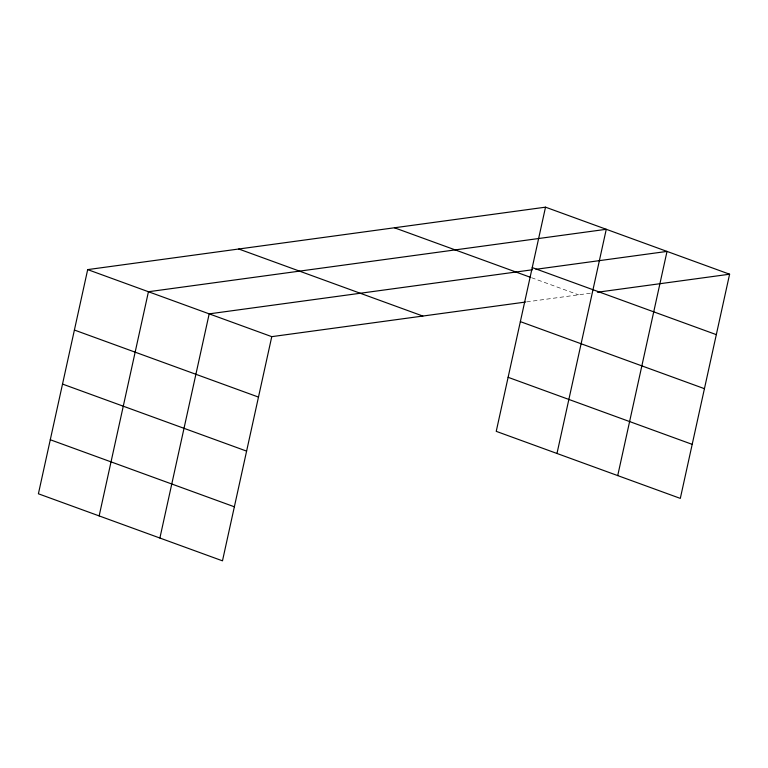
<?xml version="1.0" encoding="UTF-8"?>
<svg xmlns="http://www.w3.org/2000/svg" width="768" height="768" viewBox="0 0 768 768"><rect width="100%" height="100%" fill="white"/><g stroke="black" fill="none" stroke-linecap="round" stroke-linejoin="round"><path stroke-width="0.58" stroke-dasharray="3.84 2.88" d="M526.627 301.891L592.675 292.886M531.571 277.718L578.515 294.816"/><path stroke-width="1.15" d="M545.52 207.168L496.234 431.347L680.314 498.394L729.6 274.214L545.52 207.168L87.686 269.606L38.4 493.786L222.48 560.832L271.766 336.653L525.446 302.054M99.149 515.914L148.435 291.734L606.269 229.296L556.982 453.466M159.888 538.042L209.184 313.862L532.454 269.77M617.722 475.594L667.018 251.414L535.997 269.29M597.398 292.243L729.6 274.214M532.234 267.59L716.314 334.637M394.435 227.77L530.458 277.315M520.358 321.629L704.429 388.675M238.771 249.005L422.851 316.051M508.109 377.309L692.189 444.355M87.686 269.606L271.766 336.653M74.4 330.038L258.48 397.085M62.525 384.077L246.605 451.114M50.285 439.747L234.365 506.794"/></g></svg>
